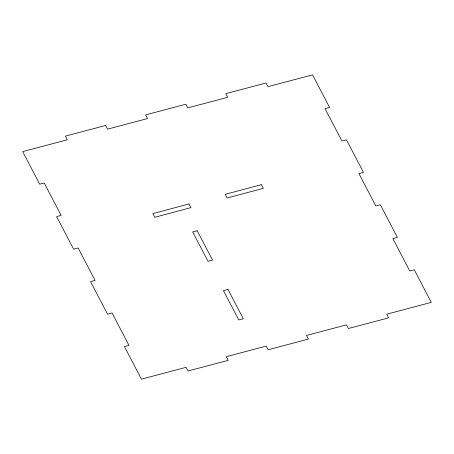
<?xml version="1.0" encoding="UTF-8"?>
<svg xmlns="http://www.w3.org/2000/svg" width="454" height="454" viewBox="0 0 454 454"><rect width="100%" height="100%" fill="white"/><g stroke="black" fill="none" stroke-linecap="round" stroke-linejoin="round"><path stroke-width="0.68" d="M189.017 203.965L152.828 213.613L154.752 217.279L190.941 207.631L189.017 203.965M261.408 184.67L225.212 194.318L227.136 197.984L263.326 188.336L261.408 184.67M197.189 230.751L192.661 231.96L208.046 261.288L212.574 260.085L197.189 230.751M227.959 289.419L223.43 290.622L238.815 319.956L243.338 318.748L227.959 289.419M105.606 125.48L65.416 136.121L67.328 139.792L22.7 151.608L39.697 184.176L44.22 182.979L61.142 215.4L56.614 216.603L73.61 249.167L78.139 247.969L95.056 280.39L90.533 281.594L107.524 314.157L112.053 312.959L128.976 345.386L124.447 346.584L141.438 379.147L186.072 367.331L187.984 370.997L228.175 360.357L226.262 356.685L266.277 346.09L268.189 349.762L308.38 339.115L306.467 335.449L346.481 324.854L348.394 328.52L388.584 317.879L386.672 314.208L431.3 302.392L414.303 269.824L409.78 271.021L392.858 238.6L397.386 237.397L380.39 204.833L375.861 206.031L358.944 173.61L363.467 172.406L346.476 139.843L341.947 141.041L325.024 108.614L329.553 107.416L312.562 74.853L267.928 86.669L266.016 83.003L225.825 93.643L227.738 97.315L187.723 107.91L185.811 104.238L145.621 114.885L147.533 118.551L107.519 129.146L105.606 125.48"/></g></svg>
